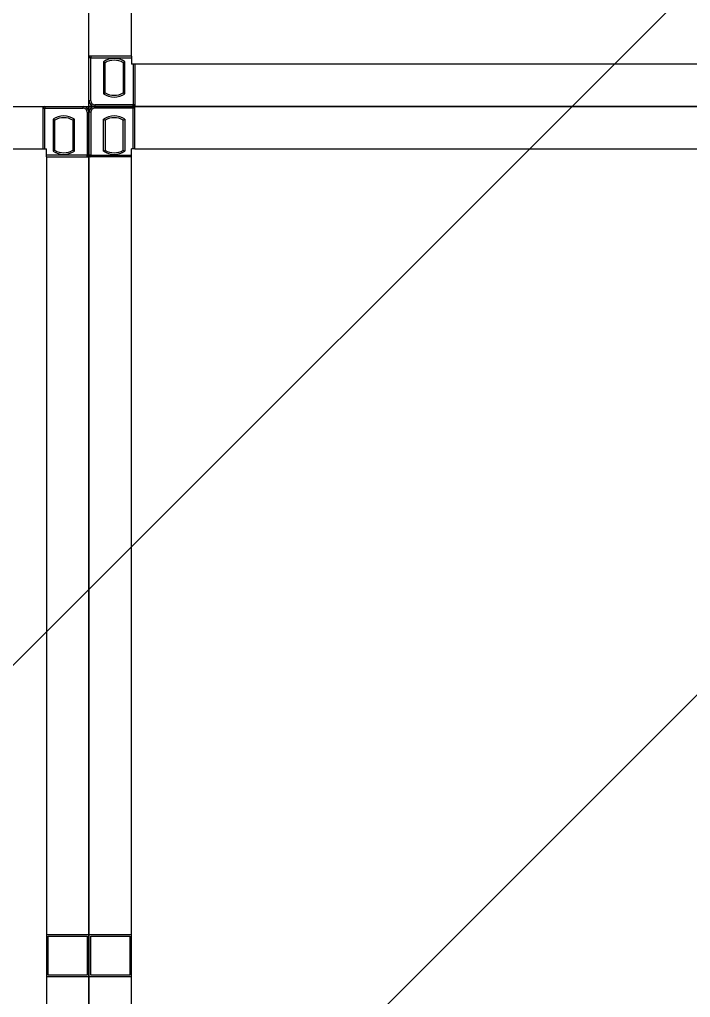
# Model space of a CAD drawing. Header units: millimetres. Extents: x 4133871 to 4440428, y -545651 to -495191.
# Drawn here: x 4276603 to 4276745.2, y -500371.9 to -500164.6 of the extents above; entities that cross this region are included whole.
import ezdxf

# ---------------------------------------------------------------- set-up
doc = ezdxf.new("R2010")
doc.units = ezdxf.units.MM
doc.header["$LTSCALE"] = 60
doc.layers.add('3', color=3, linetype='Continuous')

# ---------------------------------------------------------------- blocks, each defined once
blk = doc.blocks.new('KEY PLAN_NEW')
at = {"color": 253}
for p, q in [((-1460.862, -1308.384), (-1460.862, -1195.504)), ((-1460.862, -1308.384), (-1460.862, -1308.944)), ((-1460.622, -1308.944), (-1460.862, -1308.944)), ((-1407.102, -1308.944), (-1460.622, -1308.944)), ((-1520.622, -1314.944), (-1467.102, -1314.944)), ((-1467.102, -1314.944), (-1466.862, -1314.944)), ((-1466.862, -1315.504), (-1466.862, -1314.944)), ((-1460.622, -1314.944), (-1460.862, -1314.944)), ((-1460.862, -1315.504), (-1460.862, -1314.944)), ((-1460.622, -1314.944), (-1407.102, -1314.944)), ((-1466.862, -1315.504), (-1466.862, -1428.384)), ((-1460.862, -1428.384), (-1460.862, -1315.504)), ((-1466.862, -1370.444), (-1466.862, -1373.444)), ((-1466.862, -1370.444), (-1463.862, -1370.444)), ((-1466.742, -1373.324), (-1466.742, -1370.564)), ((-1466.742, -1370.564), (-1463.982, -1370.564)), ((-1463.982, -1370.564), (-1463.982, -1373.324)), ((-1463.982, -1370.564), (-1463.982, -1373.324)), ((-1463.862, -1373.444), (-1463.862, -1370.444)), ((-1463.862, -1370.444), (-1463.862, -1373.444)), ((-1463.862, -1370.444), (-1460.862, -1370.444)), ((-1463.742, -1373.324), (-1463.742, -1370.564)), ((-1463.742, -1370.564), (-1460.982, -1370.564)), ((-1460.982, -1370.564), (-1460.982, -1373.324)), ((-1460.982, -1370.564), (-1460.982, -1373.324)), ((-1460.862, -1373.444), (-1460.862, -1370.444)), ((-1463.862, -1373.444), (-1466.862, -1373.444)), ((-1463.982, -1373.324), (-1466.742, -1373.324)), ((-1460.862, -1373.444), (-1463.862, -1373.444)), ((-1460.982, -1373.324), (-1463.742, -1373.324))]:
    blk.add_line(p, q, dxfattribs=at)
at = {"color": 253, "linetype": 'Continuous'}
for p, q in [((-1460.862, -1308.384), (-1463.862, -1308.384)), ((-1463.742, -1308.504), (-1463.862, -1308.504)), ((-1463.742, -1308.384), (-1463.742, -1308.504)), ((-1463.742, -1308.504), (-1460.862, -1308.504)), ((-1463.742, -1311.534), (-1463.742, -1308.504)), ((-1462.837, -1308.782), (-1462.837, -1311.045)), ((-1462.717, -1310.979), (-1462.717, -1308.849)), ((-1461.447, -1308.849), (-1461.447, -1310.979)), ((-1461.327, -1311.045), (-1461.327, -1308.782)), ((-1460.742, -1308.944), (-1460.742, -1311.824)), ((-1460.622, -1308.944), (-1460.622, -1311.944)), ((-1467.102, -1314.944), (-1467.102, -1311.944)), ((-1466.982, -1311.944), (-1466.982, -1312.064)), ((-1464.272, -1312.064), (-1464.272, -1311.944)), ((-1463.742, -1311.534), (-1463.862, -1311.534)), ((-1463.742, -1311.824), (-1463.742, -1311.823)), ((-1463.742, -1311.824), (-1463.742, -1311.824)), ((-1463.452, -1311.824), (-1463.452, -1311.944)), ((-1460.742, -1311.824), (-1463.452, -1311.824)), ((-1463.452, -1312.064), (-1463.452, -1311.944)), ((-1460.742, -1311.944), (-1460.742, -1311.824)), ((-1460.622, -1311.824), (-1460.742, -1311.824)), ((-1460.742, -1311.944), (-1460.742, -1312.064)), ((-1460.622, -1314.944), (-1460.622, -1311.944)), ((-1467.102, -1312.064), (-1466.982, -1312.064)), ((-1466.982, -1314.944), (-1466.982, -1312.064)), ((-1466.982, -1312.064), (-1464.272, -1312.064)), ((-1463.982, -1312.064), (-1463.982, -1312.064)), ((-1463.982, -1312.064), (-1463.982, -1312.064)), ((-1463.982, -1312.354), (-1463.862, -1312.354)), ((-1463.982, -1312.354), (-1463.982, -1315.384)), ((-1463.742, -1312.354), (-1463.862, -1312.354)), ((-1463.742, -1312.064), (-1463.742, -1312.064)), ((-1463.742, -1312.064), (-1463.742, -1312.064)), ((-1463.742, -1312.354), (-1463.742, -1315.384)), ((-1460.742, -1312.064), (-1463.452, -1312.064)), ((-1460.622, -1312.064), (-1460.742, -1312.064)), ((-1460.742, -1314.944), (-1460.742, -1312.064)), ((-1466.397, -1312.842), (-1466.397, -1315.105)), ((-1466.277, -1315.039), (-1466.277, -1312.909)), ((-1465.007, -1312.909), (-1465.007, -1315.039)), ((-1464.887, -1315.105), (-1464.887, -1312.842)), ((-1462.837, -1315.105), (-1462.837, -1312.842)), ((-1462.717, -1312.909), (-1462.717, -1315.039)), ((-1461.447, -1315.039), (-1461.447, -1312.909)), ((-1461.327, -1312.842), (-1461.327, -1315.105)), ((-1463.982, -1315.384), (-1466.862, -1315.384)), ((-1463.982, -1315.504), (-1463.982, -1315.384)), ((-1463.982, -1315.384), (-1463.862, -1315.384)), ((-1463.742, -1315.384), (-1463.862, -1315.384)), ((-1463.742, -1315.504), (-1463.742, -1315.384)), ((-1463.742, -1315.384), (-1460.862, -1315.384)), ((-1466.862, -1315.504), (-1463.862, -1315.504)), ((-1460.862, -1315.504), (-1463.862, -1315.504))]:
    blk.add_line(p, q, dxfattribs=at)
at = {"color": 253}
for points in [[(-1463.862, -1191.944), (-1403.862, -1191.944), (-1403.862, -1311.944), (-1463.862, -1311.944)], [(-1523.862, -1311.944), (-1463.862, -1311.944), (-1463.862, -1431.944), (-1523.862, -1431.944)], [(-1463.862, -1311.944), (-1403.862, -1311.944), (-1403.862, -1431.944), (-1463.862, -1431.944)]]:
    blk.add_lwpolyline(points, close=True, dxfattribs=at)
at = {"color": 253, "linetype": 'Continuous'}
for centre, radius, start, end in [((-1463.742, -1308.504), 0.12, 90, 180), ((-1462.082, -1309.914), 1.36, 56.27916, 123.72084), ((-1462.082, -1309.914), 1.24, 59.1964, 120.8036), ((-1462.082, -1309.914), 1.36, 236.27916, 303.72084), ((-1462.082, -1309.914), 1.24, 239.1964, 300.8036), ((-1466.982, -1312.064), 0.12, 90, 180), ((-1464.272, -1312.354), 0.41, 0, 90), ((-1463.452, -1311.534), 0.41, 180, 270), ((-1463.452, -1312.354), 0.41, 90, 180), ((-1463.452, -1311.534), 0.29, 180, 270), ((-1460.742, -1311.824), 0.12, 270, 0), ((-1460.742, -1312.064), 0.12, 0, 90), ((-1465.642, -1313.974), 1.36, 56.27916, 123.72084), ((-1464.272, -1312.354), 0.29, 0, 90), ((-1463.452, -1312.354), 0.29, 90, 180), ((-1462.082, -1313.974), 1.36, 56.27916, 123.72084), ((-1465.642, -1313.974), 1.24, 59.1964, 120.8036), ((-1462.082, -1313.974), 1.24, 59.1964, 120.8036), ((-1465.642, -1313.974), 1.36, 236.27916, 303.72084), ((-1465.642, -1313.974), 1.24, 239.1964, 300.8036), ((-1463.982, -1315.384), 0.12, 270, 0), ((-1463.742, -1315.384), 0.12, 180, 270), ((-1462.082, -1313.974), 1.36, 236.27916, 303.72084), ((-1462.082, -1313.974), 1.24, 239.1964, 300.8036)]:
    blk.add_arc(centre, radius, start, end, dxfattribs=at)
for points, knots in [([(-1462.837, -1308.782), (-1462.836, -1308.783, 46), (-1462.836, -1308.783, 46), (-1462.835, -1308.783, 46), (-1462.834, -1308.784, 46), (-1462.832, -1308.785, 46), (-1462.829, -1308.786, 46), (-1462.827, -1308.787, 46), (-1462.822, -1308.79, 46), (-1462.818, -1308.792, 46), (-1462.811, -1308.796, 46), (-1462.807, -1308.798, 46), (-1462.802, -1308.801, 46), (-1462.8, -1308.802, 46), (-1462.798, -1308.804, 46), (-1462.797, -1308.804, 46), (-1462.795, -1308.805, 46), (-1462.794, -1308.806, 46), (-1462.79, -1308.808, 46), (-1462.786, -1308.81, 46), (-1462.779, -1308.813, 46), (-1462.776, -1308.815, 46), (-1462.77, -1308.819, 46), (-1462.767, -1308.821, 46), (-1462.763, -1308.823, 46), (-1462.762, -1308.823, 46), (-1462.76, -1308.824, 46), (-1462.76, -1308.824, 46), (-1462.758, -1308.826, 46), (-1462.756, -1308.826, 46), (-1462.752, -1308.829, 46), (-1462.749, -1308.83, 46), (-1462.744, -1308.833, 46), (-1462.741, -1308.835, 46), (-1462.739, -1308.836, 46), (-1462.738, -1308.837, 46), (-1462.737, -1308.837, 46), (-1462.736, -1308.838, 46), (-1462.735, -1308.838, 46), (-1462.734, -1308.839, 46), (-1462.731, -1308.841, 46), (-1462.729, -1308.842, 46), (-1462.725, -1308.844, 46), (-1462.724, -1308.844, 46), (-1462.722, -1308.845, 46), (-1462.722, -1308.846, 46), (-1462.721, -1308.846, 46), (-1462.721, -1308.846, 46), (-1462.72, -1308.847, 46), (-1462.72, -1308.847, 46), (-1462.719, -1308.848, 46), (-1462.718, -1308.848, 46), (-1462.717, -1308.848, 46), (-1462.717, -1308.849, 46)], [0, 0, 0, 0, 0.00782, 0.00782, 0.015639, 0.031279, 0.031279, 0.062557, 0.062557, 0.125114, 0.125114, 0.187671, 0.187671, 0.21895, 0.21895, 0.234589, 0.234589, 0.250228, 0.250228, 0.312785, 0.312785, 0.375342, 0.375342, 0.437899, 0.437899, 0.453538, 0.453538, 0.469178, 0.469178, 0.500456, 0.500456, 0.563013, 0.563013, 0.62557, 0.62557, 0.641209, 0.641209, 0.656849, 0.656849, 0.688127, 0.688127, 0.750684, 0.750684, 0.813241, 0.813241, 0.828881, 0.828881, 0.84452, 0.84452, 0.875798, 0.875798, 0.938355, 1, 1, 1, 1]), ([(-1461.447, -1308.849), (-1461.447, -1308.848, 46), (-1461.446, -1308.848, 46), (-1461.445, -1308.848, 46), (-1461.444, -1308.847, 46), (-1461.443, -1308.847, 46), (-1461.442, -1308.846, 46), (-1461.442, -1308.846, 46), (-1461.442, -1308.846, 46), (-1461.441, -1308.845, 46), (-1461.44, -1308.844, 46), (-1461.438, -1308.844, 46), (-1461.435, -1308.842, 46), (-1461.433, -1308.841, 46), (-1461.43, -1308.839, 46), (-1461.429, -1308.838, 46), (-1461.427, -1308.838, 46), (-1461.427, -1308.837, 46), (-1461.426, -1308.837, 46), (-1461.425, -1308.836, 46), (-1461.422, -1308.835, 46), (-1461.42, -1308.833, 46), (-1461.414, -1308.83, 46), (-1461.412, -1308.829, 46), (-1461.407, -1308.826, 46), (-1461.406, -1308.826, 46), (-1461.404, -1308.824, 46), (-1461.403, -1308.824, 46), (-1461.402, -1308.823, 46), (-1461.401, -1308.823, 46), (-1461.397, -1308.821, 46), (-1461.394, -1308.819, 46), (-1461.387, -1308.815, 46), (-1461.384, -1308.813, 46), (-1461.377, -1308.81, 46), (-1461.374, -1308.808, 46), (-1461.37, -1308.806, 46), (-1461.369, -1308.805, 46), (-1461.367, -1308.804, 46), (-1461.366, -1308.804, 46), (-1461.363, -1308.802, 46), (-1461.362, -1308.801, 46), (-1461.356, -1308.798, 46), (-1461.353, -1308.796, 46), (-1461.345, -1308.792, 46), (-1461.342, -1308.79, 46), (-1461.336, -1308.787, 46), (-1461.334, -1308.786, 46), (-1461.331, -1308.785, 46), (-1461.33, -1308.784, 46), (-1461.329, -1308.783, 46), (-1461.328, -1308.783, 46), (-1461.327, -1308.783, 46), (-1461.327, -1308.782, 46)], [0, 0, 0, 0, 0.06206, 0.12459, 0.12459, 0.155854, 0.155854, 0.171487, 0.171487, 0.187119, 0.187119, 0.249648, 0.249648, 0.312178, 0.312178, 0.343442, 0.343442, 0.359075, 0.359075, 0.374707, 0.374707, 0.437236, 0.437236, 0.499766, 0.499766, 0.53103, 0.53103, 0.546663, 0.546663, 0.562295, 0.562295, 0.624824, 0.624824, 0.687353, 0.687353, 0.749883, 0.749883, 0.765515, 0.765515, 0.781147, 0.781147, 0.812412, 0.812412, 0.874941, 0.874941, 0.937471, 0.937471, 0.968735, 0.968735, 0.984368, 0.992184, 0.992184, 1, 1, 1, 1]), ([(-1462.837, -1311.045), (-1462.836, -1311.045, 46), (-1462.836, -1311.044, 46), (-1462.835, -1311.044, 46), (-1462.834, -1311.043, 46), (-1462.832, -1311.042, 46), (-1462.829, -1311.041, 46), (-1462.827, -1311.04, 46), (-1462.822, -1311.037, 46), (-1462.818, -1311.035, 46), (-1462.811, -1311.031, 46), (-1462.807, -1311.029, 46), (-1462.802, -1311.026, 46), (-1462.8, -1311.025, 46), (-1462.798, -1311.024, 46), (-1462.797, -1311.023, 46), (-1462.795, -1311.022, 46), (-1462.794, -1311.022, 46), (-1462.79, -1311.019, 46), (-1462.786, -1311.017, 46), (-1462.779, -1311.014, 46), (-1462.776, -1311.012, 46), (-1462.77, -1311.008, 46), (-1462.767, -1311.007, 46), (-1462.763, -1311.004, 46), (-1462.762, -1311.004, 46), (-1462.76, -1311.003, 46), (-1462.76, -1311.003, 46), (-1462.758, -1311.002, 46), (-1462.756, -1311.001, 46), (-1462.752, -1310.998, 46), (-1462.749, -1310.997, 46), (-1462.744, -1310.994, 46), (-1462.741, -1310.993, 46), (-1462.739, -1310.991, 46), (-1462.738, -1310.991, 46), (-1462.737, -1310.99, 46), (-1462.736, -1310.99, 46), (-1462.735, -1310.989, 46), (-1462.734, -1310.988, 46), (-1462.731, -1310.986, 46), (-1462.729, -1310.985, 46), (-1462.725, -1310.984, 46), (-1462.724, -1310.983, 46), (-1462.722, -1310.982, 46), (-1462.722, -1310.982, 46), (-1462.721, -1310.981, 46), (-1462.721, -1310.981, 46), (-1462.72, -1310.981, 46), (-1462.72, -1310.98, 46), (-1462.719, -1310.98, 46), (-1462.718, -1310.979, 46), (-1462.717, -1310.979, 46), (-1462.717, -1310.979, 46)], [0, 0, 0, 0, 0.00782, 0.00782, 0.015639, 0.031279, 0.031279, 0.062557, 0.062557, 0.125114, 0.125114, 0.187671, 0.187671, 0.21895, 0.21895, 0.234589, 0.234589, 0.250228, 0.250228, 0.312785, 0.312785, 0.375342, 0.375342, 0.437899, 0.437899, 0.453538, 0.453538, 0.469178, 0.469178, 0.500456, 0.500456, 0.563013, 0.563013, 0.62557, 0.62557, 0.641209, 0.641209, 0.656849, 0.656849, 0.688127, 0.688127, 0.750684, 0.750684, 0.813241, 0.813241, 0.828881, 0.828881, 0.84452, 0.84452, 0.875798, 0.875798, 0.938355, 1, 1, 1, 1]), ([(-1461.447, -1310.979), (-1461.447, -1310.979, 46), (-1461.446, -1310.979, 46), (-1461.445, -1310.98, 46), (-1461.444, -1310.98, 46), (-1461.443, -1310.981, 46), (-1461.442, -1310.981, 46), (-1461.442, -1310.981, 46), (-1461.442, -1310.982, 46), (-1461.441, -1310.982, 46), (-1461.44, -1310.983, 46), (-1461.438, -1310.984, 46), (-1461.435, -1310.985, 46), (-1461.433, -1310.986, 46), (-1461.43, -1310.988, 46), (-1461.429, -1310.989, 46), (-1461.427, -1310.99, 46), (-1461.427, -1310.99, 46), (-1461.426, -1310.991, 46), (-1461.425, -1310.991, 46), (-1461.422, -1310.993, 46), (-1461.42, -1310.994, 46), (-1461.414, -1310.997, 46), (-1461.412, -1310.998, 46), (-1461.407, -1311.001, 46), (-1461.406, -1311.002, 46), (-1461.404, -1311.003, 46), (-1461.403, -1311.003, 46), (-1461.402, -1311.004, 46), (-1461.401, -1311.004, 46), (-1461.397, -1311.007, 46), (-1461.394, -1311.008, 46), (-1461.387, -1311.012, 46), (-1461.384, -1311.014, 46), (-1461.377, -1311.017, 46), (-1461.374, -1311.019, 46), (-1461.37, -1311.022, 46), (-1461.369, -1311.022, 46), (-1461.367, -1311.023, 46), (-1461.366, -1311.024, 46), (-1461.363, -1311.025, 46), (-1461.362, -1311.026, 46), (-1461.356, -1311.029, 46), (-1461.353, -1311.031, 46), (-1461.345, -1311.035, 46), (-1461.342, -1311.037, 46), (-1461.336, -1311.04, 46), (-1461.334, -1311.041, 46), (-1461.331, -1311.042, 46), (-1461.33, -1311.043, 46), (-1461.329, -1311.044, 46), (-1461.328, -1311.044, 46), (-1461.327, -1311.045, 46), (-1461.327, -1311.045, 46)], [0, 0, 0, 0, 0.06206, 0.12459, 0.12459, 0.155854, 0.155854, 0.171487, 0.171487, 0.187119, 0.187119, 0.249648, 0.249648, 0.312178, 0.312178, 0.343442, 0.343442, 0.359075, 0.359075, 0.374707, 0.374707, 0.437236, 0.437236, 0.499766, 0.499766, 0.53103, 0.53103, 0.546663, 0.546663, 0.562295, 0.562295, 0.624824, 0.624824, 0.687353, 0.687353, 0.749883, 0.749883, 0.765515, 0.765515, 0.781147, 0.781147, 0.812412, 0.812412, 0.874941, 0.874941, 0.937471, 0.937471, 0.968735, 0.968735, 0.984368, 0.992184, 0.992184, 1, 1, 1, 1]), ([(-1466.277, -1312.909), (-1466.277, -1312.908, 46), (-1466.278, -1312.908, 46), (-1466.279, -1312.908, 46), (-1466.28, -1312.907, 46), (-1466.28, -1312.907, 46), (-1466.281, -1312.906, 46), (-1466.281, -1312.906, 46), (-1466.282, -1312.906, 46), (-1466.282, -1312.905, 46), (-1466.284, -1312.904, 46), (-1466.285, -1312.904, 46), (-1466.289, -1312.902, 46), (-1466.291, -1312.901, 46), (-1466.294, -1312.899, 46), (-1466.295, -1312.898, 46), (-1466.296, -1312.898, 46), (-1466.297, -1312.897, 46), (-1466.298, -1312.897, 46), (-1466.299, -1312.896, 46), (-1466.301, -1312.895, 46), (-1466.304, -1312.893, 46), (-1466.309, -1312.89, 46), (-1466.312, -1312.889, 46), (-1466.316, -1312.886, 46), (-1466.318, -1312.886, 46), (-1466.32, -1312.884, 46), (-1466.32, -1312.884, 46), (-1466.322, -1312.883, 46), (-1466.323, -1312.883, 46), (-1466.327, -1312.881, 46), (-1466.33, -1312.879, 46), (-1466.336, -1312.875, 46), (-1466.339, -1312.873, 46), (-1466.346, -1312.87, 46), (-1466.35, -1312.868, 46), (-1466.354, -1312.866, 46), (-1466.355, -1312.865, 46), (-1466.357, -1312.864, 46), (-1466.358, -1312.864, 46), (-1466.36, -1312.862, 46), (-1466.362, -1312.861, 46), (-1466.367, -1312.858, 46), (-1466.371, -1312.856, 46), (-1466.378, -1312.852, 46), (-1466.382, -1312.85, 46), (-1466.387, -1312.847, 46), (-1466.389, -1312.846, 46), (-1466.392, -1312.845, 46), (-1466.394, -1312.844, 46), (-1466.395, -1312.843, 46), (-1466.396, -1312.843, 46), (-1466.396, -1312.843, 46), (-1466.397, -1312.842, 46)], [0, 0, 0, 0, 0.06206, 0.12459, 0.12459, 0.155854, 0.155854, 0.171487, 0.171487, 0.187119, 0.187119, 0.249648, 0.249648, 0.312178, 0.312178, 0.343442, 0.343442, 0.359075, 0.359075, 0.374707, 0.374707, 0.437236, 0.437236, 0.499766, 0.499766, 0.53103, 0.53103, 0.546663, 0.546663, 0.562295, 0.562295, 0.624824, 0.624824, 0.687353, 0.687353, 0.749883, 0.749883, 0.765515, 0.765515, 0.781147, 0.781147, 0.812412, 0.812412, 0.874941, 0.874941, 0.937471, 0.937471, 0.968735, 0.968735, 0.984368, 0.992184, 0.992184, 1, 1, 1, 1]), ([(-1464.887, -1312.842), (-1464.887, -1312.843, 46), (-1464.888, -1312.843, 46), (-1464.889, -1312.843, 46), (-1464.89, -1312.844, 46), (-1464.891, -1312.845, 46), (-1464.894, -1312.846, 46), (-1464.896, -1312.847, 46), (-1464.902, -1312.85, 46), (-1464.905, -1312.852, 46), (-1464.913, -1312.856, 46), (-1464.916, -1312.858, 46), (-1464.922, -1312.861, 46), (-1464.923, -1312.862, 46), (-1464.926, -1312.864, 46), (-1464.927, -1312.864, 46), (-1464.929, -1312.865, 46), (-1464.93, -1312.866, 46), (-1464.934, -1312.868, 46), (-1464.937, -1312.87, 46), (-1464.944, -1312.873, 46), (-1464.947, -1312.875, 46), (-1464.954, -1312.879, 46), (-1464.957, -1312.881, 46), (-1464.961, -1312.883, 46), (-1464.962, -1312.883, 46), (-1464.963, -1312.884, 46), (-1464.964, -1312.884, 46), (-1464.966, -1312.886, 46), (-1464.967, -1312.886, 46), (-1464.972, -1312.889, 46), (-1464.974, -1312.89, 46), (-1464.98, -1312.893, 46), (-1464.982, -1312.895, 46), (-1464.985, -1312.896, 46), (-1464.986, -1312.897, 46), (-1464.987, -1312.897, 46), (-1464.987, -1312.898, 46), (-1464.989, -1312.898, 46), (-1464.99, -1312.899, 46), (-1464.993, -1312.901, 46), (-1464.995, -1312.902, 46), (-1464.998, -1312.904, 46), (-1465, -1312.904, 46), (-1465.001, -1312.905, 46), (-1465.002, -1312.906, 46), (-1465.002, -1312.906, 46), (-1465.002, -1312.906, 46), (-1465.003, -1312.907, 46), (-1465.004, -1312.907, 46), (-1465.005, -1312.908, 46), (-1465.006, -1312.908, 46), (-1465.007, -1312.908, 46), (-1465.007, -1312.909, 46)], [0, 0, 0, 0, 0.00782, 0.00782, 0.015639, 0.031279, 0.031279, 0.062557, 0.062557, 0.125114, 0.125114, 0.187671, 0.187671, 0.21895, 0.21895, 0.234589, 0.234589, 0.250228, 0.250228, 0.312785, 0.312785, 0.375342, 0.375342, 0.437899, 0.437899, 0.453538, 0.453538, 0.469178, 0.469178, 0.500456, 0.500456, 0.563013, 0.563013, 0.62557, 0.62557, 0.641209, 0.641209, 0.656849, 0.656849, 0.688127, 0.688127, 0.750684, 0.750684, 0.813241, 0.813241, 0.828881, 0.828881, 0.84452, 0.84452, 0.875798, 0.875798, 0.938355, 1, 1, 1, 1]), ([(-1462.837, -1312.842), (-1462.836, -1312.843, 46), (-1462.836, -1312.843, 46), (-1462.835, -1312.843, 46), (-1462.834, -1312.844, 46), (-1462.832, -1312.845, 46), (-1462.829, -1312.846, 46), (-1462.827, -1312.847, 46), (-1462.822, -1312.85, 46), (-1462.818, -1312.852, 46), (-1462.811, -1312.856, 46), (-1462.807, -1312.858, 46), (-1462.802, -1312.861, 46), (-1462.8, -1312.862, 46), (-1462.798, -1312.864, 46), (-1462.797, -1312.864, 46), (-1462.795, -1312.865, 46), (-1462.794, -1312.866, 46), (-1462.79, -1312.868, 46), (-1462.786, -1312.87, 46), (-1462.779, -1312.873, 46), (-1462.776, -1312.875, 46), (-1462.77, -1312.879, 46), (-1462.767, -1312.881, 46), (-1462.763, -1312.883, 46), (-1462.762, -1312.883, 46), (-1462.76, -1312.884, 46), (-1462.76, -1312.884, 46), (-1462.758, -1312.886, 46), (-1462.756, -1312.886, 46), (-1462.752, -1312.889, 46), (-1462.749, -1312.89, 46), (-1462.744, -1312.893, 46), (-1462.741, -1312.895, 46), (-1462.739, -1312.896, 46), (-1462.738, -1312.897, 46), (-1462.737, -1312.897, 46), (-1462.736, -1312.898, 46), (-1462.735, -1312.898, 46), (-1462.734, -1312.899, 46), (-1462.731, -1312.901, 46), (-1462.729, -1312.902, 46), (-1462.725, -1312.904, 46), (-1462.724, -1312.904, 46), (-1462.722, -1312.905, 46), (-1462.722, -1312.906, 46), (-1462.721, -1312.906, 46), (-1462.721, -1312.906, 46), (-1462.72, -1312.907, 46), (-1462.72, -1312.907, 46), (-1462.719, -1312.908, 46), (-1462.718, -1312.908, 46), (-1462.717, -1312.908, 46), (-1462.717, -1312.909, 46)], [0, 0, 0, 0, 0.00782, 0.00782, 0.015639, 0.031279, 0.031279, 0.062557, 0.062557, 0.125114, 0.125114, 0.187671, 0.187671, 0.21895, 0.21895, 0.234589, 0.234589, 0.250228, 0.250228, 0.312785, 0.312785, 0.375342, 0.375342, 0.437899, 0.437899, 0.453538, 0.453538, 0.469178, 0.469178, 0.500456, 0.500456, 0.563013, 0.563013, 0.62557, 0.62557, 0.641209, 0.641209, 0.656849, 0.656849, 0.688127, 0.688127, 0.750684, 0.750684, 0.813241, 0.813241, 0.828881, 0.828881, 0.84452, 0.84452, 0.875798, 0.875798, 0.938355, 1, 1, 1, 1]), ([(-1461.447, -1312.909), (-1461.447, -1312.908, 46), (-1461.446, -1312.908, 46), (-1461.445, -1312.908, 46), (-1461.444, -1312.907, 46), (-1461.443, -1312.907, 46), (-1461.442, -1312.906, 46), (-1461.442, -1312.906, 46), (-1461.442, -1312.906, 46), (-1461.441, -1312.905, 46), (-1461.44, -1312.904, 46), (-1461.438, -1312.904, 46), (-1461.435, -1312.902, 46), (-1461.433, -1312.901, 46), (-1461.43, -1312.899, 46), (-1461.429, -1312.898, 46), (-1461.427, -1312.898, 46), (-1461.427, -1312.897, 46), (-1461.426, -1312.897, 46), (-1461.425, -1312.896, 46), (-1461.422, -1312.895, 46), (-1461.42, -1312.893, 46), (-1461.414, -1312.89, 46), (-1461.412, -1312.889, 46), (-1461.407, -1312.886, 46), (-1461.406, -1312.886, 46), (-1461.404, -1312.884, 46), (-1461.403, -1312.884, 46), (-1461.402, -1312.883, 46), (-1461.401, -1312.883, 46), (-1461.397, -1312.881, 46), (-1461.394, -1312.879, 46), (-1461.387, -1312.875, 46), (-1461.384, -1312.873, 46), (-1461.377, -1312.87, 46), (-1461.374, -1312.868, 46), (-1461.37, -1312.866, 46), (-1461.369, -1312.865, 46), (-1461.367, -1312.864, 46), (-1461.366, -1312.864, 46), (-1461.363, -1312.862, 46), (-1461.362, -1312.861, 46), (-1461.356, -1312.858, 46), (-1461.353, -1312.856, 46), (-1461.345, -1312.852, 46), (-1461.342, -1312.85, 46), (-1461.336, -1312.847, 46), (-1461.334, -1312.846, 46), (-1461.331, -1312.845, 46), (-1461.33, -1312.844, 46), (-1461.329, -1312.843, 46), (-1461.328, -1312.843, 46), (-1461.327, -1312.843, 46), (-1461.327, -1312.842, 46)], [0, 0, 0, 0, 0.06206, 0.12459, 0.12459, 0.155854, 0.155854, 0.171487, 0.171487, 0.187119, 0.187119, 0.249648, 0.249648, 0.312178, 0.312178, 0.343442, 0.343442, 0.359075, 0.359075, 0.374707, 0.374707, 0.437236, 0.437236, 0.499766, 0.499766, 0.53103, 0.53103, 0.546663, 0.546663, 0.562295, 0.562295, 0.624824, 0.624824, 0.687353, 0.687353, 0.749883, 0.749883, 0.765515, 0.765515, 0.781147, 0.781147, 0.812412, 0.812412, 0.874941, 0.874941, 0.937471, 0.937471, 0.968735, 0.968735, 0.984368, 0.992184, 0.992184, 1, 1, 1, 1]), ([(-1466.277, -1315.039), (-1466.277, -1315.039, 46), (-1466.278, -1315.039, 46), (-1466.279, -1315.04, 46), (-1466.28, -1315.04, 46), (-1466.28, -1315.041, 46), (-1466.281, -1315.041, 46), (-1466.281, -1315.041, 46), (-1466.282, -1315.042, 46), (-1466.282, -1315.042, 46), (-1466.284, -1315.043, 46), (-1466.285, -1315.044, 46), (-1466.289, -1315.045, 46), (-1466.291, -1315.046, 46), (-1466.294, -1315.048, 46), (-1466.295, -1315.049, 46), (-1466.296, -1315.05, 46), (-1466.297, -1315.05, 46), (-1466.298, -1315.051, 46), (-1466.299, -1315.051, 46), (-1466.301, -1315.053, 46), (-1466.304, -1315.054, 46), (-1466.309, -1315.057, 46), (-1466.312, -1315.058, 46), (-1466.316, -1315.061, 46), (-1466.318, -1315.062, 46), (-1466.32, -1315.063, 46), (-1466.32, -1315.063, 46), (-1466.322, -1315.064, 46), (-1466.323, -1315.064, 46), (-1466.327, -1315.067, 46), (-1466.33, -1315.068, 46), (-1466.336, -1315.072, 46), (-1466.339, -1315.074, 46), (-1466.346, -1315.077, 46), (-1466.35, -1315.079, 46), (-1466.354, -1315.082, 46), (-1466.355, -1315.082, 46), (-1466.357, -1315.083, 46), (-1466.358, -1315.084, 46), (-1466.36, -1315.085, 46), (-1466.362, -1315.086, 46), (-1466.367, -1315.089, 46), (-1466.371, -1315.091, 46), (-1466.378, -1315.095, 46), (-1466.382, -1315.097, 46), (-1466.387, -1315.1, 46), (-1466.389, -1315.101, 46), (-1466.392, -1315.102, 46), (-1466.394, -1315.103, 46), (-1466.395, -1315.104, 46), (-1466.396, -1315.104, 46), (-1466.396, -1315.105, 46), (-1466.397, -1315.105, 46)], [0, 0, 0, 0, 0.06206, 0.12459, 0.12459, 0.155854, 0.155854, 0.171487, 0.171487, 0.187119, 0.187119, 0.249648, 0.249648, 0.312178, 0.312178, 0.343442, 0.343442, 0.359075, 0.359075, 0.374707, 0.374707, 0.437236, 0.437236, 0.499766, 0.499766, 0.53103, 0.53103, 0.546663, 0.546663, 0.562295, 0.562295, 0.624824, 0.624824, 0.687353, 0.687353, 0.749883, 0.749883, 0.765515, 0.765515, 0.781147, 0.781147, 0.812412, 0.812412, 0.874941, 0.874941, 0.937471, 0.937471, 0.968735, 0.968735, 0.984368, 0.992184, 0.992184, 1, 1, 1, 1]), ([(-1464.887, -1315.105), (-1464.887, -1315.105, 46), (-1464.888, -1315.104, 46), (-1464.889, -1315.104, 46), (-1464.89, -1315.103, 46), (-1464.891, -1315.102, 46), (-1464.894, -1315.101, 46), (-1464.896, -1315.1, 46), (-1464.902, -1315.097, 46), (-1464.905, -1315.095, 46), (-1464.913, -1315.091, 46), (-1464.916, -1315.089, 46), (-1464.922, -1315.086, 46), (-1464.923, -1315.085, 46), (-1464.926, -1315.084, 46), (-1464.927, -1315.083, 46), (-1464.929, -1315.082, 46), (-1464.93, -1315.082, 46), (-1464.934, -1315.079, 46), (-1464.937, -1315.077, 46), (-1464.944, -1315.074, 46), (-1464.947, -1315.072, 46), (-1464.954, -1315.068, 46), (-1464.957, -1315.067, 46), (-1464.961, -1315.064, 46), (-1464.962, -1315.064, 46), (-1464.963, -1315.063, 46), (-1464.964, -1315.063, 46), (-1464.966, -1315.062, 46), (-1464.967, -1315.061, 46), (-1464.972, -1315.058, 46), (-1464.974, -1315.057, 46), (-1464.98, -1315.054, 46), (-1464.982, -1315.053, 46), (-1464.985, -1315.051, 46), (-1464.986, -1315.051, 46), (-1464.987, -1315.05, 46), (-1464.987, -1315.05, 46), (-1464.989, -1315.049, 46), (-1464.99, -1315.048, 46), (-1464.993, -1315.046, 46), (-1464.995, -1315.045, 46), (-1464.998, -1315.044, 46), (-1465, -1315.043, 46), (-1465.001, -1315.042, 46), (-1465.002, -1315.042, 46), (-1465.002, -1315.041, 46), (-1465.002, -1315.041, 46), (-1465.003, -1315.041, 46), (-1465.004, -1315.04, 46), (-1465.005, -1315.04, 46), (-1465.006, -1315.039, 46), (-1465.007, -1315.039, 46), (-1465.007, -1315.039, 46)], [0, 0, 0, 0, 0.00782, 0.00782, 0.015639, 0.031279, 0.031279, 0.062557, 0.062557, 0.125114, 0.125114, 0.187671, 0.187671, 0.21895, 0.21895, 0.234589, 0.234589, 0.250228, 0.250228, 0.312785, 0.312785, 0.375342, 0.375342, 0.437899, 0.437899, 0.453538, 0.453538, 0.469178, 0.469178, 0.500456, 0.500456, 0.563013, 0.563013, 0.62557, 0.62557, 0.641209, 0.641209, 0.656849, 0.656849, 0.688127, 0.688127, 0.750684, 0.750684, 0.813241, 0.813241, 0.828881, 0.828881, 0.84452, 0.84452, 0.875798, 0.875798, 0.938355, 1, 1, 1, 1]), ([(-1462.837, -1315.105), (-1462.836, -1315.105, 46), (-1462.836, -1315.104, 46), (-1462.835, -1315.104, 46), (-1462.834, -1315.103, 46), (-1462.832, -1315.102, 46), (-1462.829, -1315.101, 46), (-1462.827, -1315.1, 46), (-1462.822, -1315.097, 46), (-1462.818, -1315.095, 46), (-1462.811, -1315.091, 46), (-1462.807, -1315.089, 46), (-1462.802, -1315.086, 46), (-1462.8, -1315.085, 46), (-1462.798, -1315.084, 46), (-1462.797, -1315.083, 46), (-1462.795, -1315.082, 46), (-1462.794, -1315.082, 46), (-1462.79, -1315.079, 46), (-1462.786, -1315.077, 46), (-1462.779, -1315.074, 46), (-1462.776, -1315.072, 46), (-1462.77, -1315.068, 46), (-1462.767, -1315.067, 46), (-1462.763, -1315.064, 46), (-1462.762, -1315.064, 46), (-1462.76, -1315.063, 46), (-1462.76, -1315.063, 46), (-1462.758, -1315.062, 46), (-1462.756, -1315.061, 46), (-1462.752, -1315.058, 46), (-1462.749, -1315.057, 46), (-1462.744, -1315.054, 46), (-1462.741, -1315.053, 46), (-1462.739, -1315.051, 46), (-1462.738, -1315.051, 46), (-1462.737, -1315.05, 46), (-1462.736, -1315.05, 46), (-1462.735, -1315.049, 46), (-1462.734, -1315.048, 46), (-1462.731, -1315.046, 46), (-1462.729, -1315.045, 46), (-1462.725, -1315.044, 46), (-1462.724, -1315.043, 46), (-1462.722, -1315.042, 46), (-1462.722, -1315.042, 46), (-1462.721, -1315.041, 46), (-1462.721, -1315.041, 46), (-1462.72, -1315.041, 46), (-1462.72, -1315.04, 46), (-1462.719, -1315.04, 46), (-1462.718, -1315.039, 46), (-1462.717, -1315.039, 46), (-1462.717, -1315.039, 46)], [0, 0, 0, 0, 0.00782, 0.00782, 0.015639, 0.031279, 0.031279, 0.062557, 0.062557, 0.125114, 0.125114, 0.187671, 0.187671, 0.21895, 0.21895, 0.234589, 0.234589, 0.250228, 0.250228, 0.312785, 0.312785, 0.375342, 0.375342, 0.437899, 0.437899, 0.453538, 0.453538, 0.469178, 0.469178, 0.500456, 0.500456, 0.563013, 0.563013, 0.62557, 0.62557, 0.641209, 0.641209, 0.656849, 0.656849, 0.688127, 0.688127, 0.750684, 0.750684, 0.813241, 0.813241, 0.828881, 0.828881, 0.84452, 0.84452, 0.875798, 0.875798, 0.938355, 1, 1, 1, 1]), ([(-1461.447, -1315.039), (-1461.447, -1315.039, 46), (-1461.446, -1315.039, 46), (-1461.445, -1315.04, 46), (-1461.444, -1315.04, 46), (-1461.443, -1315.041, 46), (-1461.442, -1315.041, 46), (-1461.442, -1315.041, 46), (-1461.442, -1315.042, 46), (-1461.441, -1315.042, 46), (-1461.44, -1315.043, 46), (-1461.438, -1315.044, 46), (-1461.435, -1315.045, 46), (-1461.433, -1315.046, 46), (-1461.43, -1315.048, 46), (-1461.429, -1315.049, 46), (-1461.427, -1315.05, 46), (-1461.427, -1315.05, 46), (-1461.426, -1315.051, 46), (-1461.425, -1315.051, 46), (-1461.422, -1315.053, 46), (-1461.42, -1315.054, 46), (-1461.414, -1315.057, 46), (-1461.412, -1315.058, 46), (-1461.407, -1315.061, 46), (-1461.406, -1315.062, 46), (-1461.404, -1315.063, 46), (-1461.403, -1315.063, 46), (-1461.402, -1315.064, 46), (-1461.401, -1315.064, 46), (-1461.397, -1315.067, 46), (-1461.394, -1315.068, 46), (-1461.387, -1315.072, 46), (-1461.384, -1315.074, 46), (-1461.377, -1315.077, 46), (-1461.374, -1315.079, 46), (-1461.37, -1315.082, 46), (-1461.369, -1315.082, 46), (-1461.367, -1315.083, 46), (-1461.366, -1315.084, 46), (-1461.363, -1315.085, 46), (-1461.362, -1315.086, 46), (-1461.356, -1315.089, 46), (-1461.353, -1315.091, 46), (-1461.345, -1315.095, 46), (-1461.342, -1315.097, 46), (-1461.336, -1315.1, 46), (-1461.334, -1315.101, 46), (-1461.331, -1315.102, 46), (-1461.33, -1315.103, 46), (-1461.329, -1315.104, 46), (-1461.328, -1315.104, 46), (-1461.327, -1315.105, 46), (-1461.327, -1315.105, 46)], [0, 0, 0, 0, 0.06206, 0.12459, 0.12459, 0.155854, 0.155854, 0.171487, 0.171487, 0.187119, 0.187119, 0.249648, 0.249648, 0.312178, 0.312178, 0.343442, 0.343442, 0.359075, 0.359075, 0.374707, 0.374707, 0.437236, 0.437236, 0.499766, 0.499766, 0.53103, 0.53103, 0.546663, 0.546663, 0.562295, 0.562295, 0.624824, 0.624824, 0.687353, 0.687353, 0.749883, 0.749883, 0.765515, 0.765515, 0.781147, 0.781147, 0.812412, 0.812412, 0.874941, 0.874941, 0.937471, 0.937471, 0.968735, 0.968735, 0.984368, 0.992184, 0.992184, 1, 1, 1, 1])]:
    blk.add_open_spline(points, degree=3, knots=knots, dxfattribs=at)

msp = doc.modelspace()

# ---------------------------------------------------------------- hatches: boundary and pattern name
at = {"layer": '3'}
h = msp.add_hatch(dxfattribs=at)
h.set_pattern_fill('ANSI31', color=256, scale=855.36)
h.set_pattern_definition([(45, (64725.06, -107751.94), (-75.603857, 75.603857), [])])
h.paths.add_polyline_path([(4276337.71, -500083.05), (4276517.71, -500083.05), (4276517.71, -499723.05), (4277057.71, -499723.05), (4277057.71, -499543.05), (4278157.71, -499543.05), (4278157.71, -499665.45), (4278998.07, -499665.45), (4278998.07, -500263.05), (4279057.71, -500263.05), (4279057.71, -501723.05), (4277806.71, -501723.05), (4277806.71, -501727.55), (4277797.71, -501727.55), (4277797.71, -501903.05), (4277237.71, -501903.05), (4277237.71, -501543.05), (4276877.71, -501543.05), (4276877.71, -501183.05), (4276517.71, -501183.05), (4276517.71, -500823.05), (4275977.71, -500823.05), (4275977.71, -500443.05), (4276337.71, -500443.05)])

# ---------------------------------------------------------------- block references
at = {"xscale": 3, "yscale": 3, "zscale": 3}
msp.add_blockref('KEY PLAN_NEW', (4281009.3, -496247.22), dxfattribs=at)

doc.saveas('drawing.dxf')
